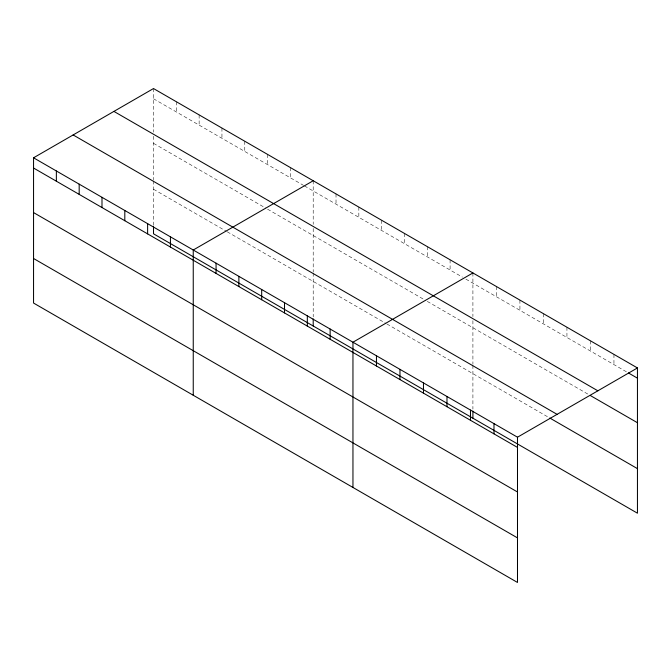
<?xml version="1.0" encoding="UTF-8"?>
<svg xmlns="http://www.w3.org/2000/svg" width="671" height="671" viewBox="0 0 671 671"><rect width="100%" height="100%" fill="white"/><g stroke="black" fill="none" stroke-linecap="round" stroke-linejoin="round"><path stroke-width="0.5" stroke-dasharray="3.35 2.52" d="M153.508 88.547L153.508 132.187M153.508 98.771L303.56 185.397M304.433 185.909L462.378 277.098M465.892 279.119L627.502 372.43M153.508 143.326L265.825 208.169M267.578 209.184L425.523 300.373M427.284 301.388L587.729 394.02M153.508 189.239L226.337 231.285M227.217 231.789L386.043 323.489M386.915 323.992L548.853 417.488M613.948 354.38L613.948 364.596M590.438 340.809L590.438 351.025M566.936 327.238L566.936 337.454M543.426 313.667L543.426 323.883M519.924 300.096L519.924 310.312M496.414 286.525L496.414 296.741M472.912 272.954L472.912 316.595M472.912 320.646L472.912 364.252M472.912 365.292L472.912 409.084M450.098 259.778L450.098 270.002M427.284 246.609L427.284 256.834M404.47 233.441L404.47 243.657M381.656 220.264L381.656 230.489M358.834 207.096L358.834 217.312M336.02 193.919L336.02 204.143M313.206 180.751L313.206 224.391M313.206 228.442L313.206 272.049M313.206 273.089L313.206 316.88M290.392 167.582L290.392 177.798M267.578 154.405L267.578 164.63M244.764 141.237L244.764 151.453M221.95 128.06L221.95 138.285M199.136 114.892L199.136 125.116M176.322 101.724L176.322 111.94M153.508 136.238L153.508 179.845M153.508 180.885L153.508 225.691"/><path stroke-width="1.01" d="M33.55 157.802L517.492 437.207L517.492 582.453L33.55 303.049L33.55 157.802L153.508 88.547L637.45 367.951L637.45 513.198L153.508 233.793L153.508 226.706M313.206 180.751L193.248 250.006L193.248 395.253M472.912 272.954L352.954 342.21L352.954 487.456M517.492 437.207L637.45 367.951M628.408 372.95L637.45 378.167M113.919 111.403L597.861 390.807M590.438 395.588L637.45 422.73M73.139 134.946L557.081 414.351M549.759 418.008L637.45 468.635M33.55 168.027L517.492 447.431M33.55 212.581L517.492 491.986M33.55 258.494L517.492 537.89M493.982 423.636L493.982 433.86M472.912 411.113L472.912 418.201M470.48 410.065L470.48 420.289M446.978 396.494L446.978 406.718M423.468 382.923L423.468 393.147M399.966 369.352L399.966 379.576M376.456 355.781L376.456 366.005M330.14 329.042L330.14 339.258M313.206 318.91L313.206 325.997M307.326 315.865L307.326 326.089M284.512 302.696L284.512 312.912M261.69 289.52L261.69 299.744M238.876 276.351L238.876 286.576M216.062 263.183L216.062 273.399M170.434 236.838L170.434 247.054M147.62 223.661L147.62 233.885M124.806 210.493L124.806 220.717M101.992 197.324L101.992 207.54M79.178 184.148L79.178 194.372M56.364 170.979L56.364 181.195"/></g></svg>
